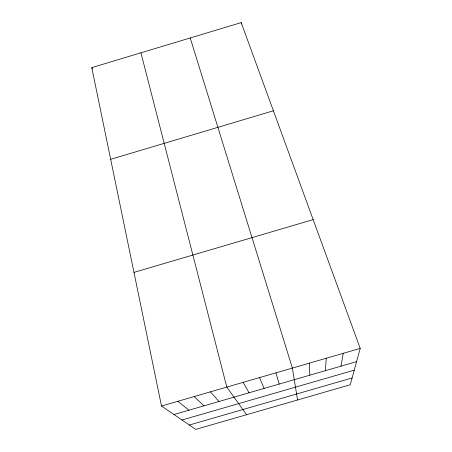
<?xml version="1.0" encoding="UTF-8"?>
<svg xmlns="http://www.w3.org/2000/svg" width="452" height="452" viewBox="0 0 452 452"><rect width="100%" height="100%" fill="white"/><g stroke="black" fill="none" stroke-linecap="round" stroke-linejoin="round"><path stroke-width="0.68" d="M325.389 370.674L326.259 358.25M340.983 366.16L343.226 353.328M360.216 348.402L350.249 384.759L195.75 429.4L161.505 406.032L91.784 67.619L241.182 22.6L360.216 348.402L161.505 406.032M110.678 159.319L273.398 110.785M133.973 272.387L313.163 219.615M173.963 414.535L356.588 361.64M181.981 420.004L354.255 370.148M189.343 425.027L352.114 377.962M177.8 401.303L188.953 410.19M194.117 396.573L203.954 405.845M210.451 391.833L218.966 401.5M246.572 414.716L226.802 387.093L140.934 52.811M243.17 382.347L249.041 392.788M91.784 67.619L92.417 68.873M259.555 377.595L264.098 388.426M190.23 37.957L292.371 368.075L297.552 399.986M275.957 372.838L279.172 384.064M241.182 22.6L241.396 23.99M309.304 363.165L309.818 375.188"/></g></svg>
